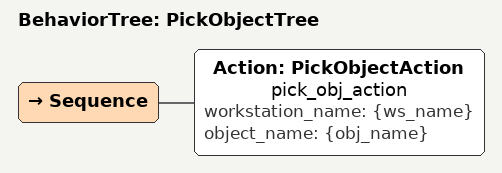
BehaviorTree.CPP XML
<root BTCPP_format="4">

  <BehaviorTree ID="PickObjectTree">
    <Sequence>
      <Action ID="PickObjectAction" name="pick_obj_action" workstation_name="{ws_name}"
        object_name="{obj_name}" />
    </Sequence>
  </BehaviorTree>
</root>
